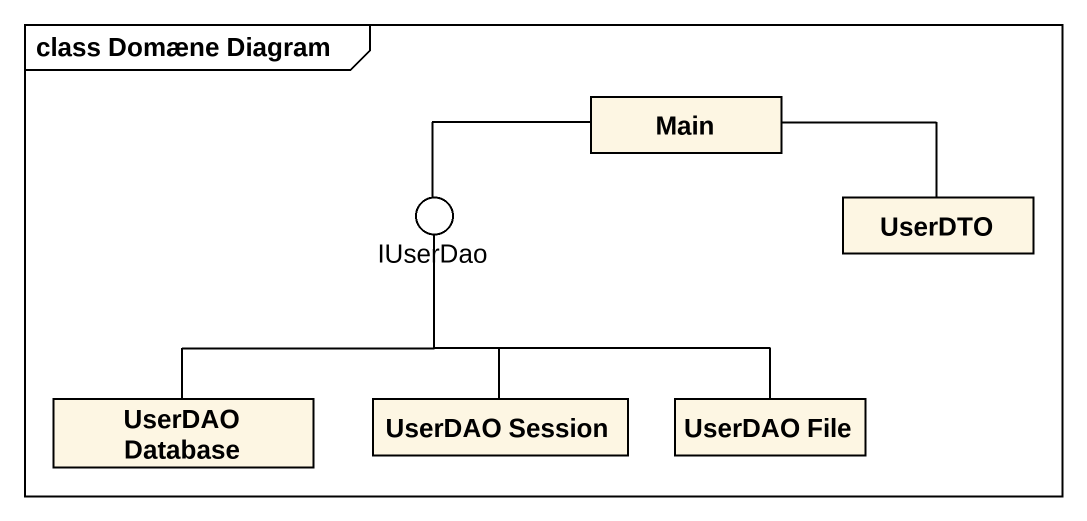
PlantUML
@startuml
mainframe class Domæne Diagram
allowmixing
hide circle
hide empty members
class Main
() IUserDao
class UserDTO
class "UserDAO Database" as UserDAO_Database
class "UserDAO Session" as UserDAO_Session
class "UserDAO File" as UserDAO_File
Main -left- IUserDao
Main -right- UserDTO
UserDAO_Database -up- IUserDao
UserDAO_Session -up- IUserDao
UserDAO_File -up- IUserDao
@enduml
